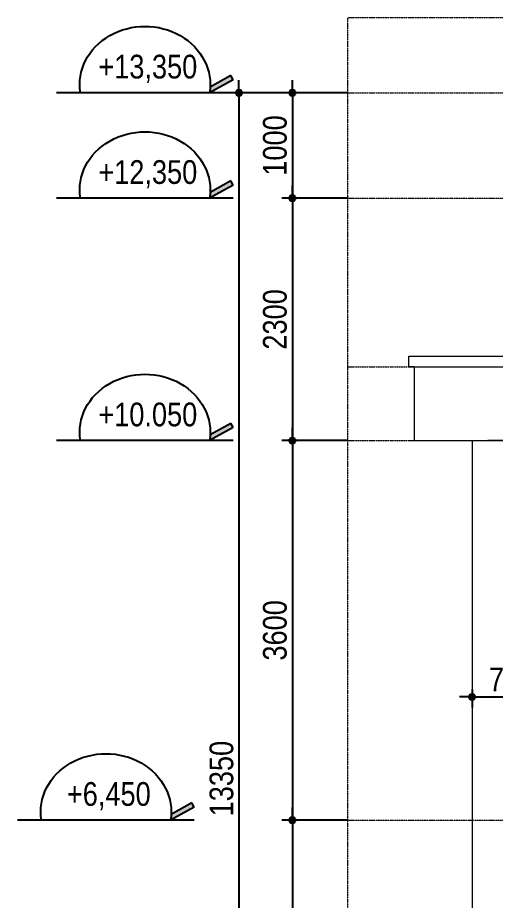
# Model space of a CAD drawing. Extents: x -79995 to 347433, y -157641 to 104789.
# Drawn here: x -17762 to -13230, y -23305 to -14932 of the extents above; entities that cross this region are included whole.
import ezdxf
from ezdxf.enums import TextEntityAlignment as Align

# ---------------------------------------------------------------- set-up
doc = ezdxf.new("R2010")
doc.units = 0
doc.linetypes.add('ACAD_ISO10W100', pattern=[18, 12, -3, 0, -3])
doc.layers.get('DEFPOINTS').update_dxf_attribs({"linetype": 'CONTINUOUS'})
doc.layers.add('DIM', color=1, linetype='CONTINUOUS')
doc.layers.add('TAGS', color=60, linetype='CONTINUOUS')
doc.layers.add('NET-THAY', color=2, linetype='CONTINUOUS', lineweight=13)
doc.layers.add('TRUC', color=24, linetype='CONTINUOUS', lineweight=0)
doc.styles.add('HEL-CONDENSE', font='')
doc.styles.get("Standard").update_dxf_attribs({"font": '', "height": 25})
doc.styles.add('VNI-HELVE-CONDENSEN', font='')
doc.styles.get('HEL-CONDENSE').set_extended_font_data('VNI-Helve-Condense')
doc.styles.get('Standard').set_extended_font_data('VNI-Helve-Condense')
doc.styles.get('VNI-HELVE-CONDENSEN').set_extended_font_data('VNI-Helve-Condense')
doc.dimstyles.new('D100', dxfattribs={"dimtxt": 225, "dimasz": 1.2, "dimexe": 100, "dimexo": 0, "dimgap": 50, "dimtad": 1, "dimdec": 0, "dimzin": 13, "dimdsep": 46, "dimtxsty": 'HEL-CONDENSE', "dimblk": 'D50', "dimcen": 0, "dimclrd": 1, "dimclre": 1, "dimclrt": 7, "dimadec": 0, "dimazin": 0, "dimtfac": 1, "dimtdec": 0, "dimtmove": 0, "dimatfit": 3, "dimldrblk": 'D50', "dimfxl": 1, "dimtolj": 1, "dimtzin": 13, "dimarcsym": 0})
doc.dimstyles.get("Standard").update_dxf_attribs({"dimtxt": 0.18, "dimasz": 0.18, "dimexe": 0.18, "dimexo": 0.0625, "dimgap": 0.09, "dimtad": 0, "dimtih": 1, "dimtoh": 1, "dimdec": 4, "dimzin": 0, "dimdsep": 46, "dimtxsty": 'Standard', "dimcen": 0.09, "dimadec": 0, "dimazin": 0, "dimtfac": 1, "dimtdec": 4, "dimtofl": 0, "dimtmove": 0, "dimatfit": 3, "dimfxl": 1, "dimtolj": 1, "dimtzin": 0, "dimarcsym": 0})

# ---------------------------------------------------------------- blocks, each defined once
blk = doc.blocks.new('D50')
at = {"layer": 'DIM'}
blk.add_hatch(color=256, dxfattribs=at).paths.add_polyline_path([(25, 0, 1), (-25, 0, 1)])
blk.add_line((25, 0), (100, 0), dxfattribs=at)
blk.add_circle((0, 0), 25, dxfattribs=at)
blk = doc.blocks.new('*D619')
at = {"layer": 'DEFPOINTS', "color": 0, "transparency": 16777216}
for p in [(-14631.3, -15644.2), (-15155.8, -16644.2), (-14631.3, -16644.2)]:
    blk.add_point(p, dxfattribs=at)
at = {"layer": 'DIM', "color": 1, "lineweight": -2, "transparency": 16777216}
for p, q in [((-14631.3, -15644.2), (-15255.8, -15644.2)), ((-15155.8, -15645.4), (-15155.8, -16643)), ((-14631.3, -16644.2), (-15255.8, -16644.2))]:
    blk.add_line(p, q, dxfattribs=at)
at = {"layer": 'DIM', "color": 1, "lineweight": -2, "transparency": 16777216, "xscale": 1.199999999999999, "yscale": 1.199999999999999, "zscale": 1.199999999999999}
for p, rotation in [((-15155.8, -15644.2), 90), ((-15155.8, -16644.2), 270)]:
    blk.add_blockref('D50', p, dxfattribs=dict(at, rotation=rotation))
at = {"layer": 'DIM', "color": 7, "transparency": 16777216, "insert": (-15320.7, -16144.2), "char_height": 225, "attachment_point": 5, "rotation": 90, "style": 'HEL-CONDENSE'}
blk.add_mtext('\\A1;1000', dxfattribs=at)
blk = doc.blocks.new('*D620')
at = {"layer": 'DEFPOINTS', "color": 0, "transparency": 16777216}
for p in [(-14631.3, -16644.2), (-15155.8, -18944.2), (-14631.3, -18944.2)]:
    blk.add_point(p, dxfattribs=at)
at = {"layer": 'DIM', "color": 1, "lineweight": -2, "transparency": 16777216}
for p, q in [((-14631.3, -16644.2), (-15255.8, -16644.2)), ((-15155.8, -16645.4), (-15155.8, -18943)), ((-14631.3, -18944.2), (-15255.8, -18944.2))]:
    blk.add_line(p, q, dxfattribs=at)
at = {"layer": 'DIM', "color": 1, "lineweight": -2, "transparency": 16777216, "xscale": 1.199999999999999, "yscale": 1.199999999999999, "zscale": 1.199999999999999}
for p, rotation in [((-15155.8, -16644.2), 90), ((-15155.8, -18944.2), 270)]:
    blk.add_blockref('D50', p, dxfattribs=dict(at, rotation=rotation))
at = {"layer": 'DIM', "color": 7, "transparency": 16777216, "insert": (-15320.7, -17794.2), "char_height": 225, "attachment_point": 5, "rotation": 90, "style": 'HEL-CONDENSE'}
blk.add_mtext('\\A1;2300', dxfattribs=at)
blk = doc.blocks.new('*D621')
at = {"layer": 'DEFPOINTS', "color": 0, "transparency": 16777216}
for p in [(-14631.3, -18944.2), (-15155.8, -22544.2), (-14631.3, -22544.2)]:
    blk.add_point(p, dxfattribs=at)
at = {"layer": 'DIM', "color": 1, "lineweight": -2, "transparency": 16777216}
for p, q in [((-14631.3, -18944.2), (-15255.8, -18944.2)), ((-15155.8, -18945.4), (-15155.8, -22543)), ((-14631.3, -22544.2), (-15255.8, -22544.2))]:
    blk.add_line(p, q, dxfattribs=at)
at = {"layer": 'DIM', "color": 1, "lineweight": -2, "transparency": 16777216, "xscale": 1.199999999999999, "yscale": 1.199999999999999, "zscale": 1.199999999999999}
for p, rotation in [((-15155.8, -18944.2), 90), ((-15155.8, -22544.2), 270)]:
    blk.add_blockref('D50', p, dxfattribs=dict(at, rotation=rotation))
at = {"layer": 'DIM', "color": 7, "transparency": 16777216, "insert": (-15320.7, -20744.2), "char_height": 225, "attachment_point": 5, "rotation": 90, "style": 'HEL-CONDENSE'}
blk.add_mtext('\\A1;3600', dxfattribs=at)
blk = doc.blocks.new('*D622')
at = {"layer": 'DEFPOINTS', "color": 0, "transparency": 16777216}
for p in [(-14631.3, -22544.2), (-15155.8, -26144.2), (-14631.3, -26144.2)]:
    blk.add_point(p, dxfattribs=at)
at = {"layer": 'DIM', "color": 1, "lineweight": -2, "transparency": 16777216}
for p, q in [((-14631.3, -22544.2), (-15255.8, -22544.2)), ((-15155.8, -22545.4), (-15155.8, -26143)), ((-14631.3, -26144.2), (-15255.8, -26144.2))]:
    blk.add_line(p, q, dxfattribs=at)
at = {"layer": 'DIM', "color": 1, "lineweight": -2, "transparency": 16777216, "xscale": 1.199999999999999, "yscale": 1.199999999999999, "zscale": 1.199999999999999}
for p, rotation in [((-15155.8, -22544.2), 90), ((-15155.8, -26144.2), 270)]:
    blk.add_blockref('D50', p, dxfattribs=dict(at, rotation=rotation))
at = {"layer": 'DIM', "color": 7, "transparency": 16777216, "insert": (-15320.7, -24344.2), "char_height": 225, "attachment_point": 5, "rotation": 90, "style": 'HEL-CONDENSE'}
blk.add_mtext('\\A1;3600', dxfattribs=at)
blk = doc.blocks.new('*D625')
at = {"layer": 'DEFPOINTS', "color": 0, "transparency": 16777216}
for p in [(-15255.8, -15644.2), (-15662.8, -28994.2), (-15255.8, -28994.2)]:
    blk.add_point(p, dxfattribs=at)
at = {"layer": 'DIM', "color": 1, "lineweight": -2, "transparency": 16777216}
for p, q in [((-15255.8, -15644.2), (-15762.8, -15644.2)), ((-15662.8, -15645.4), (-15662.8, -28993)), ((-15255.8, -28994.2), (-15762.8, -28994.2))]:
    blk.add_line(p, q, dxfattribs=at)
at = {"layer": 'DIM', "color": 1, "lineweight": -2, "transparency": 16777216, "xscale": 1.199999999999999, "yscale": 1.199999999999999, "zscale": 1.199999999999999}
for p, rotation in [((-15662.8, -15644.2), 90), ((-15662.8, -28994.2), 270)]:
    blk.add_blockref('D50', p, dxfattribs=dict(at, rotation=rotation))
at = {"layer": 'DIM', "color": 7, "transparency": 16777216, "insert": (-15827.7, -22150.4), "char_height": 225, "attachment_point": 5, "rotation": 90, "style": 'HEL-CONDENSE'}
blk.add_mtext('\\A1;13350', dxfattribs=at)
blk = doc.blocks.new('CAODO')
at = {"layer": 'TAGS', "linetype": 'Continuous'}
h = blk.add_hatch(color=256, dxfattribs=at)
edge = h.paths.add_edge_path()
edge.add_line((-906.9, 181.5), (-931, 137.7))
edge.add_line((-931, 137.7), (-681, 0))
edge.add_ellipse((0, 87.1), major_axis=(688, 0), ratio=0.890858, start_angle=182.47792, end_angle=188.16658, ccw=False)
edge.add_line((-687.4, 60.6), (-906.9, 181.5))
for p, q in [((-931, 137.7), (-906.9, 181.5)), ((-931, 137.7), (-681, 0)), ((-906.9, 181.5), (-687.4, 60.6)), ((-931, 0), (931, 0))]:
    blk.add_line(p, q, dxfattribs=at)
blk.add_ellipse((0, 87.1), major_axis=(688, 0), ratio=0.890858, start_param=-0.142534, end_param=3.284126, dxfattribs=at)
at = {"layer": 'TAGS', "linetype": 'Continuous', "style": 'VNI-HELVE-CONDENSEN'}
blk.add_attdef('0.000', text='', height=250, dxfattribs=at).set_placement((0.2, 232.3), align=Align.MIDDLE_CENTER)
blk = doc.blocks.new('*D647')
at = {"layer": 'DEFPOINTS', "color": 0, "linetype": 'Continuous', "transparency": 16777216}
for p in [(-13451.5, -21306.1), (-12701.5, -21306.1), (-12701.5, -21375.6)]:
    blk.add_point(p, dxfattribs=at)
at = {"layer": 'DIM', "color": 1, "linetype": 'Continuous', "lineweight": -2, "transparency": 16777216}
for p, q in [((-13451.5, -21306.1), (-13451.5, -21475.6)), ((-12701.5, -21306.1), (-12701.5, -21475.6)), ((-13450.3, -21375.6), (-12702.7, -21375.6))]:
    blk.add_line(p, q, dxfattribs=at)
at = {"layer": 'DIM', "color": 1, "linetype": 'Continuous', "lineweight": -2, "transparency": 16777216, "xscale": 1.199999999999999, "yscale": 1.199999999999999, "zscale": 1.199999999999999, "rotation": 180}
blk.add_blockref('D50', (-13451.5, -21375.6), dxfattribs=at)
at = {"layer": 'DIM', "color": 1, "linetype": 'Continuous', "lineweight": -2, "transparency": 16777216, "xscale": 1.199999999999999, "yscale": 1.199999999999999, "zscale": 1.199999999999999}
blk.add_blockref('D50', (-12701.5, -21375.6), dxfattribs=at)
at = {"layer": 'DIM', "color": 7, "linetype": 'Continuous', "transparency": 16777216, "insert": (-13076.5, -21210.7), "char_height": 225, "attachment_point": 5, "style": 'HEL-CONDENSE'}
blk.add_mtext('\\A1;750', dxfattribs=at)
blk = doc.blocks.new('*D751')
at = {"layer": 'DEFPOINTS', "color": 0, "linetype": 'Continuous', "transparency": 16777216}
for p in [(-7952.7, -15744.2), (-11485.6, -17932.7), (-14051.5, -18144.2), (-12873.4, -18144.2), (809.7, -18144.2)]:
    blk.add_point(p, dxfattribs=at)
at = {"layer": 'DIM', "color": 1, "linetype": 'Continuous', "lineweight": -2, "transparency": 16777216}
blk.add_arc((-12873.4, -18144.2), 1403.8, 0.04898, 25.95102, dxfattribs=at)
at = {"layer": 'DIM', "color": 1, "linetype": 'Continuous', "lineweight": -2, "transparency": 16777216, "xscale": 1.199999999999999, "yscale": 1.199999999999999, "zscale": 1.199999999999999}
for p, rotation in [((-11611.7, -17528.8), 115.975511560504), ((-11469.6, -18144.2), 270.024488439497)]:
    blk.add_blockref('D50', p, dxfattribs=dict(at, rotation=rotation))
at = {"layer": 'DIM', "color": 7, "linetype": 'Continuous', "transparency": 16777216, "insert": (-11344.9, -17791.4), "char_height": 225, "attachment_point": 5, "rotation": 283, "style": 'HEL-CONDENSE'}
blk.add_mtext('\\A1;26°', dxfattribs=at)

msp = doc.modelspace()

# ---------------------------------------------------------------- linework, layer by layer
at = {"layer": 'NET-THAY'}
for p, q in [((-14051.548, -18144.245), (809.68, -18144.245)), ((-14051.548, -18244.245), (843.991, -18244.245)), ((-14001.548, -18244.245), (-14001.548, -18944.245)), ((-14001.548, -18944.245), (588.134, -18944.245)), ((-12701.548, -18944.245), (-13301.548, -18944.245))]:
    msp.add_line(p, q, dxfattribs=at)
for points in [[(-14001.548, -18244.245), (-14051.548, -18244.245), (-14051.548, -18144.245), (-14051.548, -18144.245)], [(-14001.548, -18244.245), (298.452, -18244.245)], [(-13451.548, -18944.245), (-13451.548, -28244.245)]]:
    msp.add_lwpolyline(points, dxfattribs=at)
at = {"layer": 'TRUC', "linetype": 'ACAD_ISO10W100', "ltscale": 0.2}
for points in [[(-14631.329, -14931.59), (21295.344, -14931.59)], [(-14631.329, -15644.245), (21295.344, -15644.245)], [(-14631.329, -16644.245), (21295.344, -16644.245)], [(-14631.329, -18244.245), (21295.344, -18244.245)], [(-14631.329, -18944.245), (21295.344, -18944.245)], [(-14631.329, -22544.245), (21295.344, -22544.245)]]:
    msp.add_lwpolyline(points, dxfattribs=at)
msp.add_lwpolyline([(-14631.329, -14931.59), (21295.344, -14931.59), (21295.344, -29294.245), (-14631.329, -29294.245)], close=True, dxfattribs=at)

# ---------------------------------------------------------------- block references
at = {"layer": 'TAGS', "linetype": 'Continuous'}
ref = msp.add_blockref('CAODO', (-16554.496, -15644.245), dxfattribs=dict(at, xscale=-0.9000000001396984, yscale=0.9000000001396984, zscale=0.9))
ref.add_attrib('0.000', '+13,350', dxfattribs={"color": 7, "linetype": 'Continuous', "height": 225, "style": 'VNI-HELVE-CONDENSEN'}).set_placement((-16527.663, -15396.147), align=Align.MIDDLE_CENTER)
ref = msp.add_blockref('CAODO', (-16554.496, -16644.245), dxfattribs=dict(at, xscale=-0.9000000001396984, yscale=0.9000000001396984, zscale=0.9))
ref.add_attrib('0.000', '+12,350', dxfattribs={"color": 7, "linetype": 'Continuous', "height": 225, "style": 'VNI-HELVE-CONDENSEN'}).set_placement((-16527.663, -16396.147), align=Align.MIDDLE_CENTER)
ref = msp.add_blockref('CAODO', (-16554.496, -18944.245), dxfattribs=dict(at, xscale=-0.9000000001396984, yscale=0.9000000001396984, zscale=0.9))
ref.add_attrib('0.000', '+10.050', dxfattribs={"color": 7, "linetype": 'Continuous', "height": 225, "style": 'VNI-HELVE-CONDENSEN'}).set_placement((-16527.663, -18696.147), align=Align.MIDDLE_CENTER)
ref = msp.add_blockref('CAODO', (-16924.496, -22544.245), dxfattribs=dict(at, xscale=-0.9000000001396984, yscale=0.9000000001396984, zscale=0.9))
ref.add_attrib('0.000', '+6,450', dxfattribs={"color": 7, "linetype": 'Continuous', "height": 225, "style": 'VNI-HELVE-CONDENSEN'}).set_placement((-16897.663, -22296.147), align=Align.MIDDLE_CENTER)

# ---------------------------------------------------------------- dimensions: what is measured, and where the dimension line sits
at = {"layer": 'DIM'}
for base, p1, p2, picture, middle in [((-15662.772, -28994.245), (-15255.806, -15644.245), (-15255.806, -28994.245), '*D625', (-15662.772, -22150.393)), ((-15155.806, -16644.245), (-14631.329, -15644.245), (-14631.329, -16644.245), '*D619', (-15155.806, -16144.245))]:
    dim = msp.add_linear_dim(base=base, p1=p1, p2=p2, angle=90, dimstyle='Standard', override={"dimtxt": 225, "dimasz": 1.2, "dimexe": 100, "dimexo": 0, "dimgap": 50, "dimtad": 1, "dimtih": 0, "dimtoh": 0, "dimdec": 2, "dimzin": 13, "dimtxsty": 'HEL-CONDENSE', "dimblk": 'D50', "dimcen": 0, "dimclrd": 1, "dimclre": 1, "dimclrt": 7, "dimtdec": 2, "dimtofl": 1, "dimldrblk": 'D50', "dimtzin": 13}, dxfattribs=at)
    dim.commit()
    dim.dimension.update_dxf_attribs({"geometry": picture, "text_midpoint": middle, "dimtype": 160})
at = {"layer": 'DIM', "linetype": 'Continuous'}
dim = msp.add_angular_dim_2l(base=(-11485.635, -17932.709), line1=((-14051.548, -18144.245), (809.68, -18144.245)), line2=((-12873.43, -18144.245), (-7952.701, -15744.245)), dimstyle='D100', dxfattribs=at)
dim.commit()
dim.dimension.update_dxf_attribs({"geometry": '*D751', "text_midpoint": (-11344.912, -17791.359)})
at = {"layer": 'DIM'}
for base, p1, p2, picture, middle in [((-15155.806, -18944.245), (-14631.329, -16644.245), (-14631.329, -18944.245), '*D620', (-15320.706, -17794.245)), ((-15155.806, -22544.245), (-14631.329, -18944.245), (-14631.329, -22544.245), '*D621', (-15320.706, -20744.245)), ((-15155.806, -26144.245), (-14631.329, -22544.245), (-14631.329, -26144.245), '*D622', (-15320.706, -24344.245))]:
    dim = msp.add_linear_dim(base=base, p1=p1, p2=p2, angle=90, dimstyle='Standard', override={"dimtxt": 225, "dimasz": 1.2, "dimexe": 100, "dimexo": 0, "dimgap": 50, "dimtad": 1, "dimtih": 0, "dimtoh": 0, "dimdec": 2, "dimzin": 13, "dimtxsty": 'HEL-CONDENSE', "dimblk": 'D50', "dimcen": 0, "dimclrd": 1, "dimclre": 1, "dimclrt": 7, "dimtdec": 2, "dimtofl": 1, "dimtmove": 1, "dimldrblk": 'D50', "dimtzin": 13}, dxfattribs=at)
    dim.commit()
    dim.dimension.update_dxf_attribs({"geometry": picture, "text_midpoint": middle})
at = {"layer": 'DIM', "linetype": 'Continuous'}
dim = msp.add_linear_dim(base=(-12701.548, -21375.63), p1=(-13451.548, -21306.066), p2=(-12701.548, -21306.066), dimstyle='D100', dxfattribs=at)
dim.commit()
dim.dimension.update_dxf_attribs({"geometry": '*D647', "text_midpoint": (-13076.548, -21210.73)})

doc.saveas('drawing.dxf')
